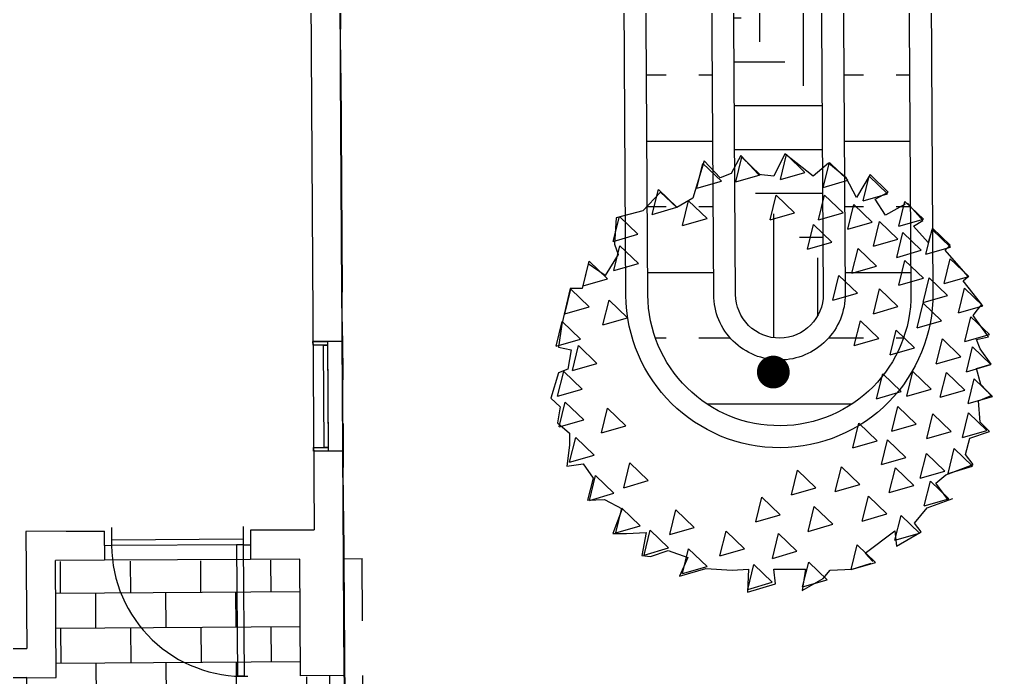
# Model space of a CAD drawing. Header units: feet. Extents: x 919634 to 928945, y 707022 to 708026.
# Drawn here: x 920438.55 to 920460.74, y 707119.82 to 707134.84 of the extents above; entities that cross this region are included whole.
import ezdxf

# ---------------------------------------------------------------- set-up
doc = ezdxf.new("R2010")
doc.units = ezdxf.units.FT
doc.header["$LTSCALE"] = 20
doc.header["$MEASUREMENT"] = 0
doc.linetypes.add('Site Plan$0$HIDDEN2', pattern=[0.1875, 0.125, -0.0625])
doc.linetypes.add('Site Plan$0$PHANTOM2', pattern=[1.25, 0.625, -0.125, 0.125, -0.125, 0.125, -0.125])
for name, color, linetype in [('-u-site-xref', 7, 'Continuous'), ('L-002', 15, 'Continuous'), ('LK-TREE-013M', 6, 'Continuous'), ('LK-TREE-050M', 2, 'Continuous'), ('LK-TREE-TRNK', 32, 'Continuous'), ('LP-PATT-GRND', 251, 'Continuous'), ('LP-PATT-SHAR', 4, 'Continuous'), ('LP-SHAR-BRDR-CONT', 123, 'Continuous'), ('LP-TREE', 15, 'Continuous'), ('Site Plan$0$-u-site-bldg_interior', 252, 'Continuous'), ('Site Plan$0$SP-BLDG-ROOF ABOVE', 4, 'Site Plan$0$HIDDEN2'), ('Site Plan$0$SP-LOT PAVERS', 254, 'Continuous')]:
    doc.layers.add(name, color=color, linetype=linetype)
doc.layers.add('Site Plan$0$SP-LOT LINES', color=252, linetype='Site Plan$0$PHANTOM2', lineweight=40)
doc.layers.add('SP-BUILDING-FOOTPRINT', color=1, linetype='Continuous', lineweight=25)
doc.layers.get('-u-site-xref').off()

# ---------------------------------------------------------------- blocks, each defined once
blk = doc.blocks.new('Site Plan$0$DR1H902')
for p, q in [((-0.5, 0), (-0.5, 1)), ((-0.5, 1.000000000000057), (-0.4500000000000455, 1.000000000000057)), ((-0.4500000000000455, 0), (-0.4500000000000455, 1)), ((-0.5, -5.684341886080801e-14), (-0.4500000000000455, -5.684341886080801e-14))]:
    blk.add_line(p, q)
blk.add_arc((-0.5, 0), 1, 0, 91.70698490235472)
blk = doc.blocks.new('Site Plan$0$A$C4e4189c5')
at = {"layer": 'Site Plan$0$-u-site-bldg_interior'}
for p, q in [((-2.00000000005457, 5.5), (-38.00000000005457, 5.5)), ((-38.00000000004002, 4), (-40.00000000004002, 4)), ((-2.000000000040018, 4), (-38.00000000004002, 4)), ((-2.000000000040018, 4), (-4.001776687800884e-11, 4))]:
    blk.add_line(p, q, dxfattribs=at)
at = {"layer": 'Site Plan$0$-u-site-bldg_interior', "xscale": 35.99999999999999, "yscale": 35.99999999999999, "zscale": 95.99999999999997, "rotation": 179.9999999999935}
blk.add_blockref('Site Plan$0$DR1H902', (-20.00000000004002, 4), dxfattribs=at)
blk = doc.blocks.new('Site Plan')
at = {"layer": 'Site Plan$0$SP-LOT PAVERS', "extrusion": (1.166558753920504e-06, -0.0001861004996483794, 0.9999999826826215)}
h = blk.add_hatch(dxfattribs=at)
h.set_pattern_fill('AR-B816', color=256, scale=0.09999999999999996, angle=0.3591501326048078)
h.set_pattern_definition([(0.359150132604743, (920366.7859440049, 707106.1090438642), (-0.005014649018725805, 0.7999842831551253), []), (90.35915013260481, (920366.7859440049, 707106.1090438642), (-0.8049989321738502, 0.7949696341363994), [0.8, -0.8])])
h.paths.add_polyline_path([(920444.2059137351, 707114.5944839626), (920444.3255223702, 707114.595233722), (920444.3213434959, 707115.2618872909), (920444.9879971698, 707115.2660495434), (920444.9838182953, 707115.9327031125), (920445.6499814927, 707115.9368955352), (920445.6254307247, 707119.8534664524), (920444.9587767094, 707119.8492875756), (920444.9425517871, 707122.515927093), (920439.3701065369, 707122.4809761505), (920439.3868220337, 707119.8143618733), (920438.7219987942, 707119.8102111326), (920438.7447189256, 707115.8936103497), (920439.4113753801, 707115.8973084023), (920439.4155513447, 707115.2311190323), (920440.082204938, 707115.2353145288), (920440.0863838117, 707114.5686609594), (920440.2059923196, 707114.5694107175), (920440.2561386895, 707106.5695869616), (920444.2560601053, 707106.5946602065)])
at = {"layer": 'Site Plan$0$-u-site-bldg_interior', "extrusion": (1.166558753920504e-06, -0.0001861004996483794, 0.9999999826826215)}
for p, q in [((920445.9592481314, 707119.8676045911, 0.006746268626006132), (920445.7100829581, 707159.616824948, 0.01414390918898716)), ((920445.0476085409, 707158.9459909309, 0.01401983945640865), (920445.271700485, 707123.19671013, 0.007366618905639271)), ((920445.9114529921, 707127.4923925981, 0.09350427971750967), (920445.2447976418, 707127.4885180701, 0.09350433635855393)), ((920445.5778373069, 707127.4906057074, 0.09350433635855529), (920445.5935080845, 707124.9906548657, 0.09303907596890301)), ((920445.9271146879, 707124.9927460569, 0.09303907596890437), (920445.2604682925, 707124.9885672277, 0.09303907596890162)), ((920440.6514125317, 707123.2510997497, 0.007382130678686612), (920440.654024328, 707122.8344412765, 0.007304587280483449)), ((920443.6513535935, 707123.2699046831, 0.007382130678677215), (920443.6539653896, 707122.8532462097, 0.007304587280430722)), ((920445.271700485, 707123.19671013, 0.007366618905639271), (920443.8185393448, 707123.1876177073, 0.007366621999080595)), ((920443.8185393448, 707123.1876177073, 0.007366621999080595), (920445.271700485, 707123.19671013, 0.007366618905639271)), ((920440.4852714984, 707123.1667233367, 0.007366621999066963), (920438.6992743062, 707123.1555113082, 0.007366618905634057)), ((920438.6992743062, 707123.1555113082, 0.007366618905634057), (920438.7159898025, 707120.4888970705, 0.006870341155422254)), ((920439.6129818447, 707123.1612388239, 0.007366618905616129), (920440.4852714984, 707123.1667233367, 0.007366621999066963)), ((920440.4852714984, 707123.1667233367, 0.007366621999066963), (920440.4894503725, 707122.5000697788, 0.007242552561790246)), ((920443.6531818508, 707122.9782437518, 0.007327850299913336), (920440.653240789, 707122.9594388183, 0.007327850299901068)), ((920443.8185393448, 707123.1876177073, 0.007366621999080595), (920443.8227182188, 707122.5209641495, 0.007242552561847208)), ((920440.654024328, 707122.8344412765, 0.007304587280483449), (920440.4873609355, 707122.8333965577, 0.007304587280417772)), ((920443.6539653896, 707122.8532462097, 0.007304587280430722), (920440.654024328, 707122.8344412765, 0.007304587280483449)), ((920443.6539653896, 707122.8532462097, 0.007304587280430722), (920443.8206287818, 707122.8542909282, 0.007304587280431403)), ((920444.9425524222, 707122.527970947, 0.007242550177967224), (920443.8227182188, 707122.5209641495, 0.007242552561847208)), ((920444.9592680464, 707119.8613362816, 0.006746268626002042), (920444.9425524222, 707122.527970947, 0.007242550177967224)), ((920440.4894503725, 707122.5000697788, 0.007242552561790246), (920439.3701071956, 707122.4930366272, 0.007242549468360066)), ((920439.3868226918, 707119.8264223962, 0.006746271719404855), (920439.3701071956, 707122.4930366272, 0.007242549468360066)), ((920443.8227182188, 707122.5209641495, 0.007242552561847208), (920440.4894503725, 707122.5000697788, 0.007242552561790246)), ((920437.2892276435, 707120.4799535327, 0.006870341160442787), (920438.7159898025, 707120.4888970705, 0.006870341155422254)), ((920445.9592481314, 707119.8676045911, 0.006746268626006132), (920444.9592680464, 707119.8613362816, 0.006746268626002042)), ((920437.2934065176, 707119.813299975, 0.0067462717232094), (920439.3868226914, 707119.8264224424, 0.006746271728006009))]:
    blk.add_line(p, q, dxfattribs=at)
at = {"layer": 'Site Plan$0$-u-site-bldg_interior', "extrusion": (1.166558753920504e-06, -0.0001861004996483794, 0.9999999826826215), "elevation": -130.429521135754}
for points in [[(920445.2459001569, 707127.4764965966), (920445.5778365752, 707127.4785773183), (920445.5783589314, 707127.3952461254), (920445.246422513, 707127.3931654037)], [(920445.4857820995, 707127.3946658137), (920445.5783589314, 707127.3952461254), (920445.5929849913, 707125.0619586329), (920445.5004081596, 707125.061378321)], [(920445.5935073503, 707124.9786269368), (920445.26046768, 707124.9765392997), (920445.2599453211, 707125.0598709959), (920445.5929849913, 707125.0619586329)]]:
    blk.add_lwpolyline(points, close=True, dxfattribs=at)
at = {"layer": 'Site Plan$0$SP-BLDG-ROOF ABOVE', "extrusion": (1.166558753920504e-06, -0.0001861004996483794, 0.9999999826826215)}
for p in [(920445.9425346496, 707122.5342326753, 0.00724254895071447), (920446.4203567503, 707113.6203676485, 0.005583116779130846)]:
    blk.add_line(p, (920446.3644646538, 707122.536877494, 0.007242548946643106), dxfattribs=at)
at = {"layer": 'Site Plan$0$SP-LOT LINES', "ltscale": 0.4, "extrusion": (1.166558753920504e-06, -0.0001861004996483794, 0.9999999826826215)}
blk.add_line((920445.6223259891, 707173.6165869341, 0.01674937430833641), (920446.1864739937, 707083.61835513), dxfattribs=at)
at = {"layer": 'Site Plan$0$-u-site-bldg_interior', "extrusion": (1.166558753920503e-06, -0.0001861004996483794, 0.9999999826826215), "xscale": 0.08333333333333327, "yscale": 0.08333333333333327, "zscale": 0.08333333333333327, "rotation": 0.359150132604808}
blk.add_blockref('Site Plan$0$A$C4e4189c5', (920443.8227177928, 707122.5088870529, -130.3441821587782), dxfattribs=at)
blk = doc.blocks.new('TREE-EVGR-001')
at = {"layer": 'LK-TREE-013M'}
for p, q in [((-0.08579755074086393, 0.4354452148689205), (-0.07176636530692804, 0.4920659143797508)), ((-0.02974699386746238, 0.4516042015933337), (-0.07176636530692804, 0.4920659143797508)), ((0.01608767338453276, 0.4409001615718182), (0.03011885881846865, 0.4975208610826485)), ((0.07213823025793431, 0.4570591482962385), (0.03011885881846865, 0.4975208610826485)), ((-0.1749471218505789, 0.4208986820327283), (-0.160915936416643, 0.4775193815435586)), ((-0.1188965649771774, 0.4370576687571415), (-0.160915936416643, 0.4775193815435586)), ((0.1143341395054449, 0.4227169976003609), (0.1283653249393808, 0.4793376971111911)), ((0.1703846963788465, 0.4388759843247811), (0.1283653249393808, 0.4793376971111911)), ((-0.08579755074086393, 0.4354452148689205), (-0.02974699386746238, 0.4516042015933337)), ((0.01608767338453276, 0.4409001615718182), (0.07213823025793431, 0.4570591482962385)), ((0.205303089617388, 0.3918056246554613), (0.2193342750513523, 0.4484263241662916)), ((0.2613536464907895, 0.4079646113798816), (0.2193342750513523, 0.4484263241662916)), ((-0.1749471218505789, 0.4208986820327283), (-0.1188965649771774, 0.4370576687571415)), ((0.1143341395054449, 0.4227169976003609), (0.1703846963788465, 0.4388759843247811)), ((-0.2768323459759756, 0.3608942434154443), (-0.2628011605420113, 0.4175149429262746)), ((-0.2207817891025741, 0.3770532301398575), (-0.2628011605420113, 0.4175149429262746)), ((-0.007564253644574137, 0.3481660261468846), (0.006466931789361752, 0.4047867256577149)), ((0.04848630322882741, 0.3643250128713049), (0.006466931789361752, 0.4047867256577149)), ((0.1034178654920197, 0.3481660261468846), (0.1174490509259556, 0.4047867256577149)), ((0.1594684223653928, 0.3643250128713049), (0.1174490509259556, 0.4047867256577149)), ((0.205303089617388, 0.3918056246554613), (0.2613536464907895, 0.4079646113798816)), ((-0.207695943890883, 0.3354378171734425), (-0.1936647584569471, 0.3920585166842798)), ((-0.1516453870174814, 0.3515968038978627), (-0.1936647584569471, 0.3920585166842798)), ((0.1701956033239185, 0.3271660389251565), (0.1842267887578544, 0.3837867384359868)), ((0.22624616019732, 0.3433250256495768), (0.1842267887578544, 0.3837867384359868)), ((0.2871751447181623, 0.3336195016058099), (0.3012063301520982, 0.3902402011166473)), ((0.3432257015915638, 0.3497784883302302), (0.3012063301520982, 0.3902402011166473)), ((-0.2768323459759756, 0.3608942434154443), (-0.2207817891025741, 0.3770532301398575)), ((-0.007564253644574137, 0.3481660261468846), (0.04848630322882741, 0.3643250128713049)), ((0.1034178654920197, 0.3481660261468846), (0.1594684223653928, 0.3643250128713049)), ((-0.3659819170856906, 0.2990714892305277), (-0.3519507316517547, 0.355692188741358)), ((-0.3099313602122891, 0.3152304759549409), (-0.3519507316517547, 0.355692188741358)), ((-0.207695943890883, 0.3354378171734425), (-0.1516453870174814, 0.3515968038978627)), ((0.07794655946065632, 0.2808883252590633), (0.0919777448945922, 0.3375090247699006)), ((0.1339971163340579, 0.2970473119834764), (0.0919777448945922, 0.3375090247699006)), ((0.1701956033239185, 0.3271660389251565), (0.22624616019732, 0.3433250256495768)), ((0.2289550166464949, 0.2881615875296006), (0.2429862020804592, 0.3447822870404309)), ((0.2850055735198964, 0.3043205742540209), (0.2429862020804592, 0.3447822870404309)), ((0.2871751447181623, 0.3336195016058099), (0.3432257015915638, 0.3497784883302302)), ((-0.3659819170856906, 0.2990714892305277), (-0.3099313602122891, 0.3152304759549409)), ((0.2823669751465161, 0.262489606945266), (0.2963981605804804, 0.3191103064560963)), ((0.3384175320199176, 0.2786485936696792), (0.2963981605804804, 0.3191103064560963)), ((0.3490340307942859, 0.2699784235581433), (0.3630652162282217, 0.3265991230689735)), ((0.4050845876676874, 0.2861374102825565), (0.3630652162282217, 0.3265991230689735)), ((0.07794655946065632, 0.2808883252590633), (0.1339971163340579, 0.2970473119834764)), ((0.2289550166464949, 0.2881615875296006), (0.2850055735198964, 0.3043205742540209)), ((-0.3647756345556559, 0.2323072228889984), (-0.35074444912172, 0.2889279223998358)), ((-0.3087250776822543, 0.2484662096134116), (-0.35074444912172, 0.2889279223998358)), ((0.179831783586053, 0.2263388333446841), (0.1938629690199889, 0.2829595328555143)), ((0.2358823404594546, 0.2424978200691044), (0.1938629690199889, 0.2829595328555143)), ((0.2823669751465161, 0.262489606945266), (0.3384175320199176, 0.2786485936696792)), ((0.3490340307942859, 0.2699784235581433), (0.4050845876676874, 0.2861374102825565)), ((-0.4351183191707548, 0.1972457676722996), (-0.4210871337368189, 0.2538664671831299)), ((-0.3790677622973817, 0.2134047543967128), (-0.4210871337368189, 0.2538664671831299)), ((-0.3647756345556559, 0.2323072228889984), (-0.3087250776822543, 0.2484662096134116)), ((0.2871751447181623, 0.1990640832399322), (0.3012063301520982, 0.2556847827507625)), ((0.3432257015915638, 0.2152230699643525), (0.3012063301520982, 0.2556847827507625)), ((0.3908797478457871, 0.2027007226703148), (0.4049109332797229, 0.2593214221811593)), ((0.4469303047191886, 0.2188597093947351), (0.4049109332797229, 0.2593214221811593)), ((0.179831783586053, 0.2263388333446841), (0.2358823404594546, 0.2424978200691044)), ((-0.4351183191707548, 0.1972457676722996), (-0.3790677622973817, 0.2134047543967128)), ((0.1361666875323237, 0.1645160791597675), (0.1501978729662596, 0.2211367786705978)), ((0.1922172444057253, 0.1806750658841807), (0.1501978729662596, 0.2211367786705978)), ((0.2871751447181623, 0.1990640832399322), (0.3432257015915638, 0.2152230699643525)), ((0.3427669659111814, 0.1590072464141628), (0.3567981513451173, 0.2156279459250001)), ((0.3988175227845829, 0.175166233138583), (0.3567981513451173, 0.2156279459250001)), ((0.3908797478457871, 0.2027007226703148), (0.4469303047191886, 0.2188597093947351)), ((-0.4769470063782535, 0.133136656281394), (-0.4629158209443176, 0.1897573557922243)), ((-0.4208964495048519, 0.1492956430058143), (-0.4629158209443176, 0.1897573557922243)), ((0.1361666875323237, 0.1645160791597675), (0.1922172444057253, 0.1806750658841807)), ((0.2289550166464949, 0.1336046979197505), (0.2429862020804592, 0.1902253974305808)), ((0.2850055735198964, 0.1497636846441637), (0.2429862020804592, 0.1902253974305808)), ((0.4236285698860911, 0.1354230134873831), (0.437659755320027, 0.1920437129982133)), ((0.4796791267594926, 0.1515820002117962), (0.437659755320027, 0.1920437129982133)), ((-0.3896338441147975, 0.1081482716777487), (-0.3756026586808616, 0.1647689711885789)), ((-0.333583287241396, 0.1243072584021689), (-0.3756026586808616, 0.1647689711885789)), ((0.3290208617696635, 0.1008750011120867), (0.3430520472035994, 0.1574957006229312)), ((0.3427669659111814, 0.1590072464141628), (0.3988175227845829, 0.175166233138583)), ((0.385071418643065, 0.117033987836507), (0.3430520472035994, 0.1574957006229312)), ((-0.4769470063782535, 0.133136656281394), (-0.4208964495048519, 0.1492956430058143)), ((0.2289550166464949, 0.1336046979197505), (0.2850055735198964, 0.1497636846441637)), ((0.4236285698860911, 0.1354230134873831), (0.4796791267594926, 0.1515820002117962)), ((-0.4969772052469068, 0.05905372646627427), (-0.4829460198129709, 0.1156744259771045)), ((-0.4409266483735053, 0.07521271319068745), (-0.4829460198129709, 0.1156744259771045)), ((-0.3896338441147975, 0.1081482716777487), (-0.333583287241396, 0.1243072584021689)), ((0.1852899205927656, 0.06087204203390684), (0.1993211060267015, 0.1174927415447371)), ((0.2413404774661672, 0.07703102875832002), (0.1993211060267015, 0.1174927415447371)), ((0.3290208617696635, 0.1008750011120867), (0.385071418643065, 0.117033987836507)), ((0.4381836019040009, 0.06996362816719426), (0.4522147873379367, 0.1265843276780316)), ((0.4942341587774024, 0.08612261489160744), (0.4522147873379367, 0.1265843276780316)), ((0.2671619756935399, 0.03905224692717013), (0.2811931611274758, 0.0956729464380146)), ((0.3232125325669415, 0.05521123365159042), (0.2811931611274758, 0.0956729464380146)), ((-0.4969772052469068, 0.05905372646627427), (-0.4409266483735053, 0.07521271319068745)), ((0.1852899205927656, 0.06087204203390684), (0.2413404774661672, 0.07703102875832002)), ((0.3726859578233928, 0.0190507673880802), (0.3867171432573286, 0.07567146689891047)), ((0.4287365146967943, 0.03520975411250049), (0.3867171432573286, 0.07567146689891047)), ((0.4381836019040009, 0.06996362816719426), (0.4942341587774024, 0.08612261489160744)), ((-0.4596898562604395, 0.003783748969567569), (-0.4456586708265036, 0.06040444848039783)), ((-0.4036392993870379, 0.01994273569398075), (-0.4456586708265036, 0.06040444848039783)), ((0.2671619756935399, 0.03905224692717013), (0.3232125325669415, 0.05521123365159042)), ((0.4418223599084854, 0.0008676034166228419), (0.4558535453424213, 0.05748830292745311)), ((0.4978729167818869, 0.01702659014103602), (0.4558535453424213, 0.05748830292745311)), ((0.3726859578233928, 0.0190507673880802), (0.4287365146967943, 0.03520975411250049)), ((-0.4933384472424223, -0.05550020406539602), (-0.4793072618084864, 0.001120495445434244)), ((-0.4372878903690207, -0.03934121734097573), (-0.4793072618084864, 0.001120495445434244)), ((-0.4596898562604395, 0.003783748969567569), (-0.4036392993870379, 0.01994273569398075)), ((0.3053689347405566, -0.05550020406539602), (0.3194001201744925, 0.001120495445434244)), ((0.3614194916139581, -0.03934121734097573), (0.3194001201744925, 0.001120495445434244)), ((0.4418223599084854, 0.0008676034166228419), (0.4978729167818869, 0.01702659014103602)), ((0.236232532655464, -0.06095515076829372), (0.2502637180893998, -0.004334451257463456)), ((0.2922830895288655, -0.04479616404388054), (0.2502637180893998, -0.004334451257463456)), ((0.3817828528345899, -0.05731851963302859), (0.3958140382685258, -0.0006978201221983227)), ((0.4378334097079914, -0.0411595329086083), (0.3958140382685258, -0.0006978201221983227)), ((0.4454611179129699, -0.07186505246922081), (0.4594923033469058, -0.01524435295839055)), ((0.5015116747863715, -0.05570606574480053), (0.4594923033469058, -0.01524435295839055)), ((-0.4933384472424223, -0.05550020406539602), (-0.4372878903690207, -0.03934121734097573)), ((0.3053689347405566, -0.05550020406539602), (0.3614194916139581, -0.03934121734097573)), ((0.3817828528345899, -0.05731851963302859), (0.4378334097079914, -0.0411595329086083)), ((0.236232532655464, -0.06095515076829372), (0.2922830895288655, -0.04479616404388054)), ((0.4454611179129699, -0.07186505246922081), (0.5015116747863715, -0.05570606574480053)), ((-0.4898898862905128, -0.1255692016943044), (-0.4758587008565769, -0.06894850218347415)), ((-0.4338393294171112, -0.1094102149698841), (-0.4758587008565769, -0.06894850218347415)), ((-0.3932726021192536, -0.1391427616521668), (-0.3792414166853462, -0.0825220621413294)), ((-0.3372220452458805, -0.1229837749277465), (-0.3792414166853462, -0.0825220621413294)), ((0.2708007336979961, -0.1355061222217699), (0.2848319191319604, -0.07888542271093968)), ((0.3268512905713976, -0.1193471354973568), (0.2848319191319604, -0.07888542271093968)), ((-0.4898898862905128, -0.1255692016943044), (-0.4338393294171112, -0.1094102149698841)), ((0.3508534097965423, -0.1518709706255947), (0.3648845952304782, -0.09525027111476447)), ((0.4069039666699155, -0.1357119839011816), (0.3648845952304782, -0.09525027111476447)), ((0.4327254648972882, -0.1500526550579622), (0.4467566503312241, -0.0934319555471319)), ((0.4887760217706898, -0.133893668333549), (0.4467566503312241, -0.0934319555471319)), ((-0.3932726021192536, -0.1391427616521668), (-0.3372220452458805, -0.1229837749277465)), ((0.1816511625882811, -0.1736907657323314), (0.1956823480222454, -0.1170700662214941)), ((0.2377017194616826, -0.1575317790079112), (0.1956823480222454, -0.1170700662214941)), ((0.2708007336979961, -0.1355061222217699), (0.3268512905713976, -0.1193471354973568)), ((-0.4660477622088308, -0.206420462539981), (-0.4520165767748949, -0.1497997630291508)), ((-0.4099972053354293, -0.1902614758155607), (-0.4520165767748949, -0.1497997630291508)), ((0.2471488066688892, -0.2118754092428787), (0.2611799921028251, -0.1552547097320485)), ((0.3031993635422907, -0.1957164225184655), (0.2611799921028251, -0.1552547097320485)), ((0.3508534097965423, -0.1518709706255947), (0.4069039666699155, -0.1357119839011816)), ((0.4327254648972882, -0.1500526550579622), (0.4887760217706898, -0.133893668333549)), ((0.1816511625882811, -0.1736907657323314), (0.2377017194616826, -0.1575317790079112)), ((0.3999766428569842, -0.2318768970771004), (0.4140078282909201, -0.1752561975662701)), ((0.4560271997303857, -0.2157179103526801), (0.4140078282909201, -0.1752561975662701)), ((-0.4660477622088308, -0.206420462539981), (-0.4099972053354293, -0.1902614758155607)), ((0.2471488066688892, -0.2118754092428787), (0.3031993635422907, -0.1957164225184655)), ((0.3362983777786042, -0.2427867904829029), (0.3503295632125685, -0.1861660909720655)), ((0.3923489346520057, -0.2266278037584897), (0.3503295632125685, -0.1861660909720655)), ((-0.3423299900565837, -0.2646065855896325), (-0.3282988046226194, -0.2079858860788022)), ((-0.2862794331831822, -0.2484475988652122), (-0.3282988046226194, -0.2079858860788022)), ((0.1416248245390364, -0.273698171722927), (0.1556560099729722, -0.2170774722120825)), ((0.1976753814124379, -0.2575391849985067), (0.1556560099729722, -0.2170774722120825)), ((0.2653425966912835, -0.2755164872905596), (0.2793737821252193, -0.2188957877797222)), ((0.321393153564685, -0.2593575005661393), (0.2793737821252193, -0.2188957877797222)), ((0.3999766428569842, -0.2318768970771004), (0.4560271997303857, -0.2157179103526801)), ((-0.4205632871528451, -0.2936996512620169), (-0.4065321017189092, -0.2370789517511867)), ((-0.364512730279472, -0.2775406645375966), (-0.4065321017189092, -0.2370789517511867)), ((0.04155897941589615, -0.2809714339934573), (0.05559016484980361, -0.224350734482627)), ((0.09760953628926927, -0.264812447269037), (0.05559016484980361, -0.224350734482627)), ((0.3362983777786042, -0.2427867904829029), (0.3923489346520057, -0.2266278037584897)), ((-0.3423299900565837, -0.2646065855896325), (-0.2862794331831822, -0.2484475988652122)), ((0.04155897941589615, -0.2809714339934573), (0.09760953628926927, -0.264812447269037)), ((0.1416248245390364, -0.273698171722927), (0.1976753814124379, -0.2575391849985067)), ((0.2653425966912835, -0.2755164872905596), (0.321393153564685, -0.2593575005661393)), ((0.3453952727898013, -0.3064278685305766), (0.3594264582237372, -0.2498071690197463)), ((0.4014458296632029, -0.2902688818061563), (0.3594264582237372, -0.2498071690197463)), ((-0.4205632871528451, -0.2936996512620169), (-0.364512730279472, -0.2775406645375966)), ((-0.04031307568487819, -0.3427941881783738), (-0.0262818902509423, -0.2861734886675436)), ((0.01573748118852336, -0.3266352014539535), (-0.0262818902509423, -0.2861734886675436)), ((0.2034837106151599, -0.3409758726107412), (0.2175148960490958, -0.284355173099911)), ((0.2595342674885615, -0.324816885886321), (0.2175148960490958, -0.284355173099911)), ((-0.360523780078978, -0.3682506227154931), (-0.3464925946450137, -0.3116299232046629)), ((-0.3044732232055765, -0.3520916359910728), (-0.3464925946450137, -0.3116299232046629)), ((0.0797659384629128, -0.364613991580228), (0.09379712389684869, -0.3079932920693906)), ((0.1358164953362859, -0.3484550048558077), (0.09379712389684869, -0.3079932920693906)), ((0.3453952727898013, -0.3064278685305766), (0.4014458296632029, -0.2902688818061563)), ((-0.2368060079267025, -0.3718872538507583), (-0.2227748224927666, -0.315266554339928)), ((-0.1807554510533009, -0.3557282671263451), (-0.2227748224927666, -0.315266554339928)), ((-0.04031307568487819, -0.3427941881783738), (0.01573748118852336, -0.3266352014539535)), ((0.2034837106151599, -0.3409758726107412), (0.2595342674885615, -0.324816885886321)), ((0.2780782497069652, -0.3846154711193179), (0.292109435140901, -0.3279947716084877)), ((0.3341288065803667, -0.3684564843948976), (0.292109435140901, -0.3279947716084877)), ((-0.360523780078978, -0.3682506227154931), (-0.3044732232055765, -0.3520916359910728)), ((-0.2368060079267025, -0.3718872538507583), (-0.1807554510533009, -0.3557282671263451)), ((0.0797659384629128, -0.364613991580228), (0.1358164953362859, -0.3484550048558077)), ((-0.2957471033798527, -0.4187691509456783), (-0.2817159179459168, -0.3621484514348481)), ((-0.2396965465064511, -0.4026101642212581), (-0.2817159179459168, -0.3621484514348481)), ((-0.1221851307856525, -0.4209817990622398), (-0.1081539453516882, -0.3643610995514024)), ((-0.06613457391225097, -0.4048228123378266), (-0.1081539453516882, -0.3643610995514024)), ((-0.002106116637861533, -0.4264367457651446), (0.01192506879607436, -0.3698160462543072)), ((0.05394444023554001, -0.4102777590407243), (0.01192506879607436, -0.3698160462543072)), ((0.2780782497069652, -0.3846154711193179), (0.3341288065803667, -0.3684564843948976)), ((0.1780124045838249, -0.4518931720071393), (0.1920435900177608, -0.3952724724963019)), ((0.2340629614571981, -0.4357341852827261), (0.1920435900177608, -0.3952724724963019)), ((-0.2957471033798527, -0.4187691509456783), (-0.2396965465064511, -0.4026101642212581)), ((-0.207695943890883, -0.4609847581404267), (-0.1936647584569471, -0.4043640586295965)), ((-0.1516453870174814, -0.4448257714160135), (-0.1936647584569471, -0.4043640586295965)), ((-0.1221851307856525, -0.4209817990622398), (-0.06613457391225097, -0.4048228123378266)), ((-0.002106116637861533, -0.4264367457651446), (0.05394444023554001, -0.4102777590407243)), ((-0.207695943890883, -0.4609847581404267), (-0.1516453870174814, -0.4448257714160135)), ((-0.05850686570727248, -0.4973510860833557), (-0.04447568027333659, -0.4407303865725112)), ((-0.002456308833870935, -0.4811920993589354), (-0.04447568027333659, -0.4407303865725112)), ((0.06703028544723111, -0.4918961310853263), (0.081061470881167, -0.435275431574496)), ((0.1230808423206327, -0.475737144360906), (0.081061470881167, -0.435275431574496)), ((0.1780124045838249, -0.4518931720071393), (0.2340629614571981, -0.4357341852827261)), ((-0.05850686570727248, -0.4973510860833557), (-0.002456308833870935, -0.4811920993589354)), ((0.06703028544723111, -0.4918961310853263), (0.1230808423206327, -0.475737144360906))]:
    blk.add_line(p, q, dxfattribs=at)
at = {"layer": 'LK-TREE-050M'}
for points in [[(0.3014588019191535, 0.384216534557325), (0.2566366125929562, 0.3588966310048534), (0.2332511232641252, 0.3959026447543295), (0.2624829849251853, 0.4114841268913949), (0.2215583742619458, 0.4523855097693499), (0.1903777232693926, 0.3997980166943904), (0.1669922296028119, 0.4445947715123992), (0.1260676232773221, 0.4777054161333965), (0.0909893849463117, 0.448490140640871), (0.02667928495424121, 0.4991299505573892), (0.001345006293917095, 0.448490140640871), (-0.03373323203709333, 0.4523855097693499), (-0.0746578427003044, 0.4952345814289103), (-0.0960945426976707, 0.4543331957393804), (-0.1214288213580232, 0.4445947715123992), (-0.1584558490205268, 0.4835484712318987), (-0.1837901320186006, 0.3978503307243599), (-0.2208171596811042, 0.3764257963003672), (-0.2578441873435793, 0.4114841268913949), (-0.2987687936690691, 0.3686350552318345), (-0.359181310660432, 0.3530535759063511), (-0.3630788936611395, 0.2926753389512768), (-0.3552837319974458, 0.2693031185572607), (-0.3845155936585058, 0.220610994610773), (-0.4234914106525025, 0.247878584133268), (-0.4371329489861466, 0.1913957191182476), (-0.4644160213157136, 0.1913957191182476), (-0.4839039319815868, 0.1095929477391877), (-0.4916990936452805, 0.05700545185264616), (-0.4624672319842205, 0.05116239675413681), (-0.4702623936479426, 0.006365641936127986), (-0.4916990936452805, -0.001425099132404739), (-0.5092382106419393, -0.05985564730586646), (-0.487801510644573, -0.07933249857140368), (-0.4936478829767736, -0.116338515132469), (-0.4663648106472067, -0.1397107355264779), (-0.4663648106472067, -0.1669783250489729), (-0.4722111829794073, -0.2156704489954677), (-0.4351841596546535, -0.2098273938969584), (-0.4117986659880728, -0.2429380413295377), (-0.4254402043217169, -0.2935778512460558), (-0.3864643873277203, -0.2916301652760183), (-0.3455397766645092, -0.313054699700011), (-0.3669764766618755, -0.3695375675266064), (-0.3357958213315726, -0.3695375675266064), (-0.2909736320053753, -0.367589881556583), (-0.3007175873383119, -0.4201773774431246), (-0.2812296766724387, -0.422125060601573), (-0.2403050660092276, -0.4084912672461201), (-0.1954828766830303, -0.4240727465715963), (-0.2149707873488751, -0.4669218182311567), (-0.1545582660197908, -0.4493926529356429), (-0.0941457490284563, -0.4532880220641289), (-0.05711872136595275, -0.4513403360940913), (-0.05906751503516716, -0.5039278319806328), (0.005242584956903329, -0.4844509835266706), (0.001345006293917095, -0.4513403360940913), (0.07345026794968135, -0.4513403360940913), (0.06565510194823787, -0.5000324628521611), (0.1143748786128924, -0.4727648733296661), (0.1299652019403084, -0.4532880220641289), (0.1806337679364844, -0.4513403360940913), (0.2235071679311886, -0.4377065427386384)], [(0.39889834657302, -0.2916301652760183), (0.3716152742434531, -0.2546241515265422), (0.3950007679100338, -0.2351473002610049), (0.4573620742328615, -0.2117750798669817), (0.4398229572362311, -0.1884028594729728), (0.4495669125691677, -0.1513968457234967), (0.494389101895365, -0.1358153635864312), (0.4729524018980271, -0.1143908291624314), (0.4690548188972912, -0.06569870240437581), (0.498286684896101, -0.0540125922073571), (0.4749011912295202, -0.02869268865489971), (0.4651572402343049, 0.008313327906165568), (0.498286684896101, 0.01805175213314669), (0.4729524018980271, 0.05311008272417439), (0.4651572402343049, 0.07453461714816001), (0.4924403125638719, 0.08037767224666226), (0.4573620742328615, 0.1290697990047249), (0.4671060295657981, 0.1427035923601849), (0.4768499848987346, 0.1543897025571965), (0.4339765849040305, 0.2089248844137614), (0.4456693295684602, 0.2186633086407426), (0.3930519742408194, 0.2790415455958168), (0.4047447189052207, 0.2907276557928284), (0.3638201125797593, 0.329681355512335), (0.3540761572468227, 0.2965707108913307), (0.3209467125850267, 0.3335767246408068), (0.342383412582393, 0.3472105208078489), (0.3073051742513826, 0.3861642205273483)], [(0.2274047465941749, -0.4338111707985775), (0.2098656295975161, -0.4143343223446152), (0.2780733125903225, -0.3636945124281112), (0.2819708955910301, -0.3987528430191389), (0.3384858295816571, -0.3656421955865525), (0.3228955019165198, -0.3461653471325974), (0.3521273679153296, -0.3111070165415697), (0.410591095575171, -0.2896824793059949)]]:
    blk.add_lwpolyline(points, dxfattribs=at)
at = {"layer": 'LK-TREE-TRNK', "const_width": 0.03749999999999999}
blk.add_lwpolyline([(-0.007023873626593513, -0.01738469727311553, 1), (0.007023873626508248, 0.01738469727314396, 1)], format="xyb", close=True, dxfattribs=at)

msp = doc.modelspace()

# ---------------------------------------------------------------- block references
at = {"layer": '-u-site-xref'}
msp.add_blockref('Site Plan', (0, 0), dxfattribs=at)

# ---------------------------------------------------------------- next in the draw order: hatches: boundary and pattern name
at = {"layer": 'LP-PATT-GRND', "extrusion": (8.896332881602379e-07, 5.577341703393991e-09, 0.9999999999996042)}
h = msp.add_hatch(dxfattribs=at)
h.set_pattern_fill('ANSI33', color=256, scale=12, angle=135)
h.set_pattern_definition([(180, (918490.5463993405, 708491.0641753512), (-2.220446049250314e-16, -3), []), (180, (918489.0463993431, 708492.5641753486), (-2.220446049250314e-16, -3), [1.5, -0.7500000000000002])])
edge = h.paths.add_edge_path()
edge.add_line((920458.7358650633, 707152.2686122525), (920458.884314341, 707128.5874765721))
edge.add_arc((920455.8843733937, 707128.5686533722), 3.000000000003917, -89.64050100400448, 0.3594989959955228, ccw=False)
edge.add_arc((920455.8843733938, 707128.5686533722), 3.000000000003186, 180.3594989937582, 270.35949899377215, ccw=False)
edge.add_line((920452.8844324464, 707128.5498301724), (920452.7359831687, 707152.2309658525))
edge.add_arc((920455.7359241161, 707152.2497890525), 3.00000000012106, 90.35949899820491, 180.3594989982049, ccw=False)
edge.add_arc((920455.7359241159, 707152.2497890526), 3.000000000003186, 0.3594989959814825, 90.35949899377209, ccw=False)
edge = h.paths.add_edge_path(flags=16)
edge.add_line((920457.2358945895, 707152.2592006526), (920457.3843438675, 707128.5780649724))
edge.add_arc((920455.8843733938, 707128.5686533725), 1.500000000060165, -89.64050101293958, 0.3594989959814825, ccw=False)
edge.add_arc((920455.8843733936, 707128.5686533722), 1.499999999943752, 180.3594989915907, 270.35949899600945, ccw=False)
edge.add_line((920454.3844029201, 707128.5592417724), (920454.2359536423, 707152.2403774527))
edge.add_arc((920455.7359241158, 707152.2497890526), 1.499999999827339, 90.35949898714398, 180.3594989960373, ccw=False)
edge.add_arc((920455.7359241159, 707152.2497890526), 1.499999999826608, 0.3594989960093926, 90.35949899159073, ccw=False)
at = {"layer": 'LP-PATT-SHAR'}
h = msp.add_hatch(dxfattribs=at)
h.set_pattern_fill('LAFX-A220-HBDASH', color=256, scale=22, pattern_type=2)
h.set_pattern_definition([(0, (920748.7276569788, 707116.0921097447), (0, 22), [3.66674, -18.333333333326]), (0, (920747.7275369787, 707117.0920097446), (0, 22), [3.66674, -18.333333333326]), (0, (920746.7276369787, 707118.0921297446), (0, 22), [3.66674, -18.333333333326]), (0, (920745.7275169787, 707119.0920297446), (0, 22), [3.66674, -18.333333333326]), (0, (920744.7276169787, 707120.0921497446), (0, 22), [3.66674, -18.333333333326]), (0, (920751.3278369787, 707120.8592897446), (0, 22), [3.66674, -18.333333333326]), (0, (920743.7274969787, 707121.0920497446), (0, 22), [3.66674, -18.333333333326]), (0, (920750.3279369787, 707121.8591897446), (0, 22), [3.66674, -18.333333333326]), (0, (920742.7275969787, 707122.0921697447), (0, 22), [3.66674, -18.333333333326]), (0, (920749.3278169787, 707122.8592877446), (0, 22), [3.66674, -18.333333333326]), (0, (920741.7274769787, 707123.0921137446), (0, 22), [3.66674, -18.333333333326]), (0, (920748.3279169787, 707123.8592757446), (0, 22), [3.66674, -18.333333333326]), (0, (920740.7275769787, 707124.0921017446), (0, 22), [3.66674, -18.333333333326]), (0, (920747.3277969788, 707124.8592857446), (0, 22), [3.66674, -18.333333333326]), (0, (920739.7276769787, 707125.0921117446), (0, 22), [3.66674, -18.333333333326]), (0, (920754.0030369787, 707125.4507337447), (0, 22), [3.66674, -18.333333333326]), (0, (920746.3278969787, 707125.8592737446), (0, 22), [3.66674, -18.333333333326]), (0, (920738.7275569787, 707126.0921217446), (0, 22), [3.66674, -18.333333333326]), (0, (920753.0029169787, 707126.4507217446), (0, 22), [3.66674, -18.333333333326]), (0, (920745.3277769787, 707126.8593497446), (0, 22), [3.66674, -18.333333333326]), (0, (920737.7276569788, 707127.0921097447), (0, 22), [3.66674, -18.333333333326]), (0, (920752.0030169787, 707127.4507097446), (0, 22), [3.66674, -18.333333333326]), (0, (920744.3278769787, 707127.8592497446), (0, 22), [3.66674, -18.333333333326]), (0, (920736.7275369787, 707128.0920097446), (0, 22), [3.66674, -18.333333333326]), (0, (920751.0028969788, 707128.4508297446), (0, 22), [3.66674, -18.333333333326]), (0, (920743.3277569787, 707128.8593697447), (0, 22), [3.66674, -18.333333333326]), (0, (920735.7276369787, 707129.0921297446), (0, 22), [3.66674, -18.333333333326]), (0, (920750.0029969787, 707129.4507297446), (0, 22), [3.66674, -18.333333333326]), (0, (920742.3278569788, 707129.8592697446), (0, 22), [3.66674, -18.333333333326]), (0, (920734.7275829787, 707130.0920297446), (0, 22), [3.66674, -18.333333333326]), (0, (920749.0028769787, 707130.4506297446), (0, 22), [3.66674, -18.333333333326]), (0, (920741.3279569787, 707130.8593897446), (0, 22), [3.66674, -18.333333333326]), (0, (920733.7275729787, 707131.0921497446), (0, 22), [3.66674, -18.333333333326]), (0, (920748.0029769787, 707131.4507497447), (0, 22), [3.66674, -18.333333333326]), (0, (920740.3278369787, 707131.8592897446), (0, 22), [3.66674, -18.333333333326]), (0, (920732.7275849787, 707132.0920497446), (0, 22), [3.66674, -18.333333333326]), (0, (920747.0028569787, 707132.4506497446), (0, 22), [3.66674, -18.333333333326]), (0, (920739.3279369787, 707132.8591897446), (0, 22), [3.66674, -18.333333333326]), (0, (920731.7275749787, 707133.0921697447), (0, 22), [3.66674, -18.333333333326]), (0, (920746.0029569787, 707133.4507697446), (0, 22), [3.66674, -18.333333333326]), (0, (920738.3278169787, 707133.8593097447), (0, 22), [3.66674, -18.333333333326]), (0, (920730.7274769787, 707134.0920697446), (0, 22), [3.66674, -18.333333333326]), (0, (920745.0028369788, 707134.4506697446), (0, 22), [3.66674, -18.333333333326]), (0, (920737.3279169787, 707134.8592097446), (0, 22), [3.66674, -18.333333333326]), (0, (920729.7275769787, 707135.0921897446), (0, 22), [3.66674, -18.333333333326]), (0, (920744.0029369787, 707135.4507897446), (0, 22), [3.66674, -18.333333333326]), (0, (920736.3277969788, 707135.8593297446), (0, 22), [3.66674, -18.333333333326]), (0, (920728.7276769787, 707136.0920897446), (0, 22), [3.66674, -18.333333333326]), (0, (920743.0030369787, 707136.4506897447), (0, 22), [3.66674, -18.333333333326]), (0, (920735.3278969787, 707136.8592297446), (0, 22), [3.66674, -18.333333333326]), (0, (920727.7275569787, 707136.9544897446), (0, 22), [3.66674, -18.333333333326]), (0, (920742.0029169787, 707137.4508097447), (0, 22), [3.66674, -18.333333333326]), (0, (920734.3278649787, 707137.8593497446), (0, 22), [3.66674, -18.333333333326]), (0, (920741.0030169787, 707138.4507097446), (0, 22), [3.66674, -18.333333333326]), (0, (920733.3278549787, 707138.8592497446), (0, 22), [3.66674, -18.333333333326]), (0, (920740.0028969788, 707139.4508297446), (0, 22), [3.66674, -18.333333333326]), (0, (920732.3278449787, 707139.8593697447), (0, 22), [3.66674, -18.333333333326]), (0, (920739.0029969787, 707140.4507297446), (0, 22), [3.66674, -18.333333333326]), (0, (920731.3278569788, 707140.8592697446), (0, 22), [3.66674, -18.333333333326]), (0, (920738.0028769787, 707141.4506297446), (0, 22), [3.66674, -18.333333333326]), (0, (920730.3279569787, 707141.7216697446), (0, 22), [3.66674, -18.333333333326]), (0, (920737.0029769787, 707142.4507497447), (0, 22), [3.66674, -18.333333333326]), (0, (920736.0028569787, 707143.4506497446), (0, 22), [3.66674, -18.333333333326]), (0, (920735.0029349787, 707144.4507697446), (0, 22), [3.66674, -18.333333333326]), (0, (920734.0029469787, 707145.4506697446), (0, 22), [3.66674, -18.333333333326]), (0, (920733.0029369787, 707146.3130697446), (0, 22), [3.66674, -18.333333333326]), (90, (920754.4192769787, 707121.3131497446), (-22, 1.347111479062089e-15), [3.66674, -18.333333333326]), (90, (920753.4193769787, 707122.3130717446), (-22, 1.347111479062089e-15), [3.66674, -18.333333333326]), (90, (920752.4192569787, 707123.3130597447), (-22, 1.347111479062089e-15), [3.66674, -18.333333333326]), (90, (920751.7442969787, 707116.7215297446), (-22, 1.347111479062089e-15), [3.66674, -18.333333333326]), (90, (920751.4193569787, 707124.3130697446), (-22, 1.347111479062089e-15), [3.66674, -18.333333333326]), (90, (920750.7441769787, 707117.7216497447), (-22, 1.347111479062089e-15), [3.66674, -18.333333333326]), (90, (920750.4192369787, 707125.3130797446), (-22, 1.347111479062089e-15), [3.66674, -18.333333333326]), (90, (920749.7442769787, 707118.7215497446), (-22, 1.347111479062089e-15), [3.66674, -18.333333333326]), (90, (920749.4193369787, 707126.3130677446), (-22, 1.347111479062089e-15), [3.66674, -18.333333333326]), (90, (920749.1438969787, 707111.9543497446), (-22, 1.347111479062089e-15), [3.66674, -18.333333333326]), (90, (920748.7441569787, 707119.7216697446), (-22, 1.347111479062089e-15), [3.66674, -18.333333333326]), (90, (920748.4192169787, 707127.3129897446), (-22, 1.347111479062089e-15), [3.66674, -18.333333333326]), (90, (920748.1439969788, 707112.9544697446), (-22, 1.347111479062089e-15), [3.66674, -18.333333333326]), (90, (920747.7442569787, 707120.7215697446), (-22, 1.347111479062089e-15), [3.66674, -18.333333333326]), (90, (920747.4193169787, 707128.3131097446), (-22, 1.347111479062089e-15), [3.66674, -18.333333333326]), (90, (920747.1438769787, 707113.9543697446), (-22, 1.347111479062089e-15), [3.66674, -18.333333333326]), (90, (920746.7441369788, 707121.7216897446), (-22, 1.347111479062089e-15), [3.66674, -18.333333333326]), (90, (920746.4191969787, 707129.3130097446), (-22, 1.347111479062089e-15), [3.66674, -18.333333333326]), (90, (920746.1439769787, 707114.9544897446), (-22, 1.347111479062089e-15), [3.66674, -18.333333333326]), (90, (920745.7442369787, 707122.7216337447), (-22, 1.347111479062089e-15), [3.66674, -18.333333333326]), (90, (920745.4192969787, 707130.3131297446), (-22, 1.347111479062089e-15), [3.66674, -18.333333333326]), (90, (920745.1438569787, 707115.9543897447), (-22, 1.347111479062089e-15), [3.66674, -18.333333333326]), (90, (920744.7441169787, 707123.7216217446), (-22, 1.347111479062089e-15), [3.66674, -18.333333333326]), (90, (920744.4193969787, 707131.3130297447), (-22, 1.347111479062089e-15), [3.66674, -18.333333333326]), (90, (920744.1439569787, 707116.9545097447), (-22, 1.347111479062089e-15), [3.66674, -18.333333333326]), (90, (920743.7442169787, 707124.7216317446), (-22, 1.347111479062089e-15), [3.66674, -18.333333333326]), (90, (920743.4192769787, 707132.3131497446), (-22, 1.347111479062089e-15), [3.66674, -18.333333333326]), (90, (920743.1438369787, 707117.9544097446), (-22, 1.347111479062089e-15), [3.66674, -18.333333333326]), (90, (920742.7443169787, 707125.7216197447), (-22, 1.347111479062089e-15), [3.66674, -18.333333333326]), (90, (920742.4193769787, 707133.3130497446), (-22, 1.347111479062089e-15), [3.66674, -18.333333333326]), (90, (920742.1439369787, 707118.9545297446), (-22, 1.347111479062089e-15), [3.66674, -18.333333333326]), (90, (920741.7441969787, 707126.7216297446), (-22, 1.347111479062089e-15), [3.66674, -18.333333333326]), (90, (920741.4192569787, 707134.3131697446), (-22, 1.347111479062089e-15), [3.66674, -18.333333333326]), (90, (920741.1440369787, 707119.9544297446), (-22, 1.347111479062089e-15), [3.66674, -18.333333333326]), (90, (920740.7442969787, 707127.7215297446), (-22, 1.347111479062089e-15), [3.66674, -18.333333333326]), (90, (920740.4193569787, 707135.3130697446), (-22, 1.347111479062089e-15), [3.66674, -18.333333333326]), (90, (920740.1439169787, 707120.9545497446), (-22, 1.347111479062089e-15), [3.66674, -18.333333333326]), (90, (920739.7441769787, 707128.7216497447), (-22, 1.347111479062089e-15), [3.66674, -18.333333333326]), (90, (920739.4192369787, 707136.3129697447), (-22, 1.347111479062089e-15), [3.66674, -18.333333333326]), (90, (920739.1440169787, 707121.9544497447), (-22, 1.347111479062089e-15), [3.66674, -18.333333333326]), (90, (920738.7442769787, 707129.7215497446), (-22, 1.347111479062089e-15), [3.66674, -18.333333333326]), (90, (920738.4193369787, 707137.3130897447), (-22, 1.347111479062089e-15), [3.66674, -18.333333333326]), (90, (920738.1438969787, 707122.9544597446), (-22, 1.347111479062089e-15), [3.66674, -18.333333333326]), (90, (920737.7441569787, 707130.7216697446), (-22, 1.347111479062089e-15), [3.66674, -18.333333333326]), (90, (920737.4192169787, 707138.3129897446), (-22, 1.347111479062089e-15), [3.66674, -18.333333333326]), (90, (920737.1439969788, 707123.9544477446), (-22, 1.347111479062089e-15), [3.66674, -18.333333333326]), (90, (920736.7442569787, 707131.7215697446), (-22, 1.347111479062089e-15), [3.66674, -18.333333333326]), (90, (920736.4193169787, 707139.3131097446), (-22, 1.347111479062089e-15), [3.66674, -18.333333333326]), (90, (920736.1438769787, 707124.9544577446), (-22, 1.347111479062089e-15), [3.66674, -18.333333333326]), (90, (920735.7441369788, 707132.7216897446), (-22, 1.347111479062089e-15), [3.66674, -18.333333333326]), (90, (920735.4191969787, 707140.3130097446), (-22, 1.347111479062089e-15), [3.66674, -18.333333333326]), (90, (920735.1439329787, 707125.9544457446), (-22, 1.347111479062089e-15), [3.66674, -18.333333333326]), (90, (920734.7442149787, 707133.7215897447), (-22, 1.347111479062089e-15), [3.66674, -18.333333333326]), (90, (920734.4192969787, 707141.3131297446), (-22, 1.347111479062089e-15), [3.66674, -18.333333333326]), (90, (920734.1439449787, 707126.9543897447), (-22, 1.347111479062089e-15), [3.66674, -18.333333333326]), (90, (920733.7442049787, 707134.7217097447), (-22, 1.347111479062089e-15), [3.66674, -18.333333333326]), (90, (920733.4192869787, 707142.1753097447), (-22, 1.347111479062089e-15), [3.66674, -18.333333333326]), (90, (920733.1439349788, 707127.9545097447), (-22, 1.347111479062089e-15), [3.66674, -18.333333333326]), (90, (920732.7442169787, 707135.7216097446), (-22, 1.347111479062089e-15), [3.66674, -18.333333333326]), (90, (920732.1439249787, 707128.9544097446), (-22, 1.347111479062089e-15), [3.66674, -18.333333333326]), (90, (920731.7442069787, 707136.7217297446), (-22, 1.347111479062089e-15), [3.66674, -18.333333333326]), (90, (920731.1439369787, 707129.9545297446), (-22, 1.347111479062089e-15), [3.66674, -18.333333333326]), (90, (920730.7441969787, 707137.5839097446), (-22, 1.347111479062089e-15), [3.66674, -18.333333333326]), (90, (920730.1440369787, 707130.9544297446), (-22, 1.347111479062089e-15), [3.66674, -18.333333333326]), (90, (920729.1439169787, 707131.9545497446), (-22, 1.347111479062089e-15), [3.66674, -18.333333333326]), (90, (920728.1440169787, 707132.8167297447), (-22, 1.347111479062089e-15), [3.66674, -18.333333333326])])
edge = h.paths.add_edge_path()
edge.add_line((920456.7359040745, 707152.2560634529), (920456.8843533524, 707128.5749277726))
edge.add_arc((920455.8843730367, 707128.5686533729), 1.000000000155549, -89.64050099961378, 0.35949898704637917, ccw=False)
edge.add_arc((920455.8843730368, 707128.5686533726), 0.9999999998070402, 180.3594989804601, 270.35949899384184, ccw=False)
edge.add_line((920454.8843927209, 707128.5623789728), (920454.735943443, 707152.2435146531))
edge.add_arc((920455.7359237588, 707152.2497890532), 0.9999999998077707, 90.35949898717189, 180.3594990005118, ccw=False)
edge.add_arc((920455.7359237589, 707152.2497890531), 0.9999999999234533, 0.3594989937582227, 90.35949899380012, ccw=False)

# ---------------------------------------------------------------- next in the draw order: linework, layer by layer
at = {"layer": 'L-002', "extrusion": (8.896332881602379e-07, 5.577341703393381e-09, 0.9999999999996042)}
for points, elevation in [([(920459.1858381359, 707163.5325119005), (920459.3843045172, 707128.5906108259, -0.4142135623901023), (920455.9063337933, 707125.0687222669, -0.4142135623706186), (920452.3844422883, 707128.5466929724), (920452.1859755254, 707163.4886549116, -0.8179423389661229)], 0.8336180889623772), ([(920457.2358945893, 707152.2592006527), (920457.3843438674, 707128.5780649725, -0.41421356240041), (920455.8937849934, 707127.0686828988, -0.41421356240041), (920454.38440292, 707128.5592417725), (920454.2359536422, 707152.2403774528, -0.41421356240041), (920455.7265125159, 707153.7497595262, -0.4142135623686104)], 0.8336180889623768)]:
    msp.add_lwpolyline(points, format="xyb", close=True, dxfattribs=dict(at, elevation=elevation))
at = {"layer": 'L-002', "extrusion": (8.896332881602381e-07, 5.577341703393382e-09, 0.9999999999996044), "elevation": 0.8336180889623772}
msp.add_lwpolyline([(920458.7358650632, 707152.2686122527), (920458.8843143409, 707128.5874765723, -0.4142135623776791), (920455.9031965935, 707125.5687124251), (920455.9031965935, 707125.5687124251, -0.4142135623776791), (920452.8844324463, 707128.5498301726), (920452.7359831686, 707152.2309658526, -0.4142135623776791), (920455.717100916, 707155.24973), (920455.717100916, 707155.24973, -0.4142135623730743)], format="xyb", close=True, dxfattribs=at)
at = {"layer": 'LP-SHAR-BRDR-CONT', "extrusion": (8.896332881602381e-07, 5.577341703393382e-09, 0.9999999999996044), "elevation": 0.01181057798703378}
msp.add_lwpolyline([(920456.7359044317, 707152.2560634528), (920456.8843537095, 707128.5749277725, -0.4142135623549477), (920455.8906477937, 707127.5686730568, -0.4142135624231412), (920454.884393078, 707128.5623789727), (920454.7359438002, 707152.243514653, -0.4142135624231409), (920455.7296497159, 707153.2497693686, -0.4142135623754418)], format="xyb", close=True, dxfattribs=at)
at = {"layer": 'SP-BUILDING-FOOTPRINT'}
msp.add_lwpolyline([(920405.3650068877, 707161.3639690194), (920427.3645729171, 707161.5018718541), (920427.377108964, 707159.5019111772), (920445.7100829583, 707159.6168249482), (920445.959216336, 707119.8676026617), (920445.6254313483, 707119.8655120827), (920445.658830142, 707114.615635461), (920438.7530773076, 707114.5723471139), (920438.720168612, 707119.8222435573), (920426.9596212753, 707119.7485233409), (920426.9470846091, 707121.7484910493), (920406.2808257182, 707121.618945963), (920406.2876164048, 707120.5356313329), (920394.8711740309, 707120.4640681134)], dxfattribs=at)

# ---------------------------------------------------------------- next in the draw order: block references
at = {"layer": 'LP-TREE', "xscale": 9.969515389928135, "yscale": 9.969515389928135, "zscale": 15.03416260495856}
msp.add_blockref('TREE-EVGR-001', (920455.744592787, 707126.794731395, -0.01051764219661232), dxfattribs=at)

doc.saveas('drawing.dxf')
